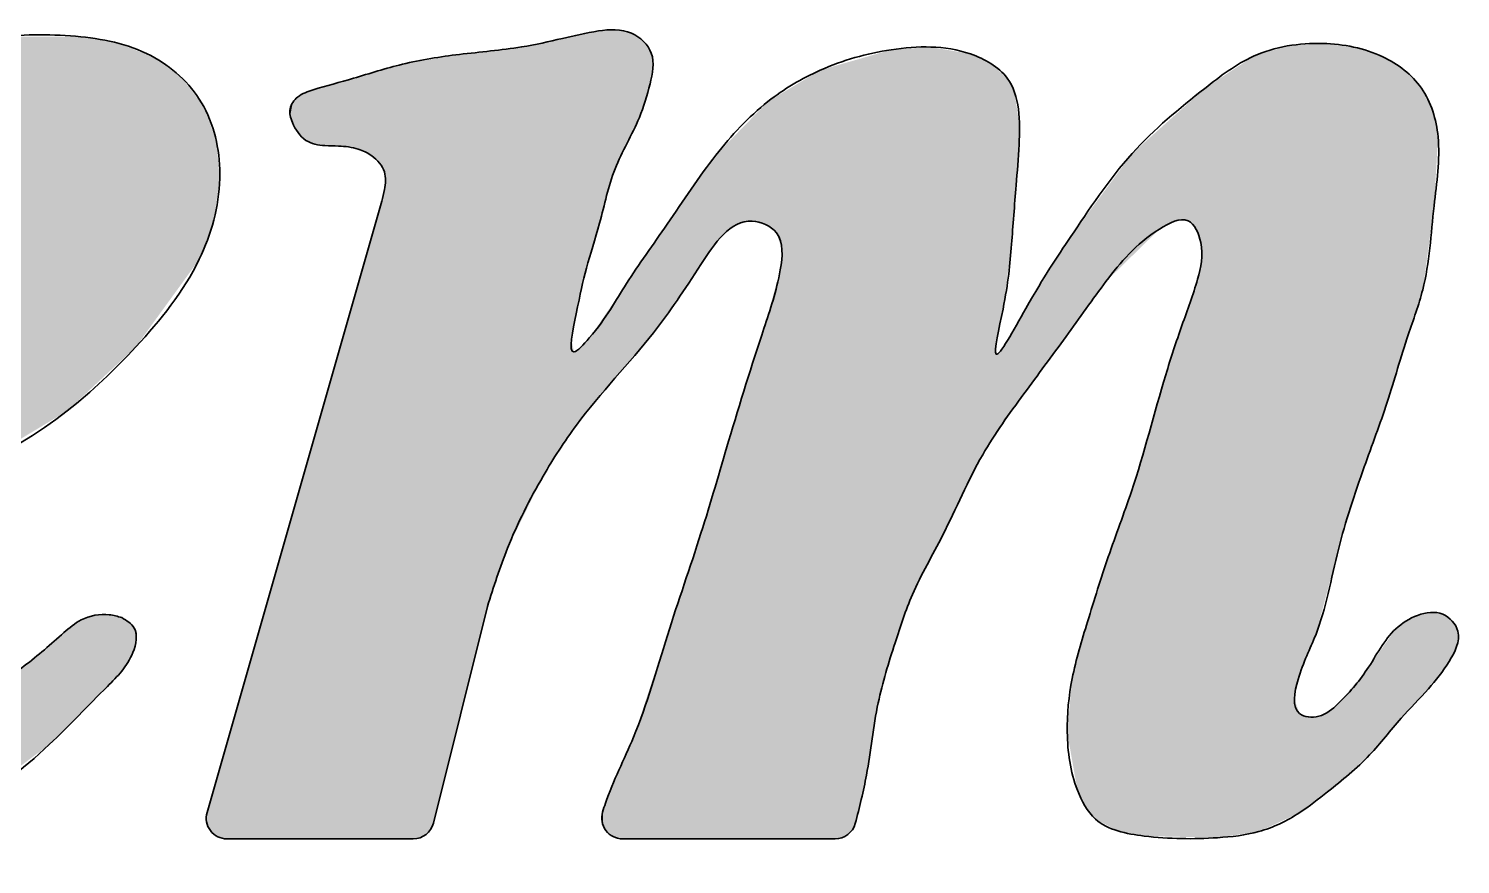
# Model space of a CAD drawing. Extents: x 23 to 417, y 3 to 294.
# Drawn here: x 313.994 to 315.663, y 39.39 to 40.364 of the extents above; entities that cross this region are included whole.
import ezdxf

# ---------------------------------------------------------------- set-up
doc = ezdxf.new("R2010")
doc.units = 0
doc.layers.get('0').update_dxf_attribs({"lineweight": 13})
doc.layers.add('6', color=7, linetype='Continuous', lineweight=13)

# ---------------------------------------------------------------- blocks, each defined once
blk = doc.blocks.new('BLOCK4202')
at = {"color": 6, "lineweight": 5}
for points in [[(313.9585, 40.3546), (313.8684, 40.3393), (313.8912, 40.2527), (313.8733, 40.2448)], [(313.9585, 40.3546), (313.8912, 40.2527), (313.925, 40.2517), (313.9095, 40.2557)], [(313.9585, 40.3546), (313.925, 40.2517), (313.9499, 40.2252), (313.9385, 40.2425)], [(313.9585, 40.3546), (313.9499, 40.2252), (314.0386, 39.9185), (313.9558, 40.2048)], [(313.9585, 40.3546), (314.0386, 39.9185), (314.0543, 40.3546)], [(314.1186, 39.9932), (314.099, 40.3467), (314.0386, 39.9185), (314.0543, 40.3546)], [(314.1186, 39.9932), (314.1926, 40.0952), (314.099, 40.3467), (314.1408, 40.33)], [(313.7664, 40.2973), (313.7717, 40.1459), (313.8684, 40.3393), (313.8332, 40.215)], [(313.8684, 40.3393), (313.8332, 40.215), (313.8733, 40.2448)], [(314.1926, 40.0952), (314.1732, 40.3055), (314.1408, 40.33)], [(313.6684, 40.239), (313.7003, 40.0209), (313.7664, 40.2973)], [(313.7003, 40.0209), (313.7378, 40.0891), (313.7664, 40.2973), (313.7717, 40.1459)], [(314.2094, 40.1409), (314.1976, 40.2732), (314.1926, 40.0952), (314.1732, 40.3055)], [(314.2163, 40.1893), (314.2125, 40.2327), (314.2094, 40.1409), (314.1976, 40.2732)], [(313.6684, 40.239), (313.5668, 40.1493), (313.6075, 39.7965), (313.6039, 39.7823)], [(313.6684, 40.239), (313.6075, 39.7965), (313.6239, 39.8064), (313.6113, 39.8016)], [(313.6684, 40.239), (313.6239, 39.8064), (313.6537, 39.9166), (313.6398, 39.8066)], [(313.6684, 40.239), (313.6537, 39.9166), (313.7003, 40.0209), (313.665, 39.9434)], [(313.9558, 40.2048), (313.955, 40.1364), (314.0386, 39.9185), (313.9267, 40.0524)], [(313.5668, 40.1493), (313.4874, 40.0566), (313.611, 39.3927), (313.5118, 39.4119)], [(313.5668, 40.1493), (313.611, 39.3927), (313.6032, 39.7744), (313.6041, 39.7211)], [(313.5668, 40.1493), (313.6032, 39.7744), (313.6039, 39.7823)], [(313.5118, 39.4119), (313.4874, 40.0566), (313.447, 39.4571), (313.4268, 39.97)], [(314.0386, 39.9185), (313.9267, 40.0524), (313.9255, 39.8503), (313.8819, 39.9864)], [(313.9255, 39.8503), (313.8819, 39.9864), (313.8277, 39.9361)], [(313.447, 39.4571), (313.4268, 39.97), (313.3974, 39.5214), (313.3781, 39.8519)], [(313.7976, 39.8109), (313.9255, 39.8503), (313.7758, 39.9015), (313.8277, 39.9361)], [(313.6398, 39.8066), (313.6531, 39.8902), (313.6537, 39.9166)], [(313.7976, 39.8109), (313.7758, 39.9015), (313.7138, 39.8707), (313.7256, 39.8762)], [(313.6995, 39.8034), (313.6571, 39.8822), (313.6398, 39.8066), (313.6531, 39.8902)], [(313.6783, 39.8654), (313.663, 39.875), (313.6995, 39.8034), (313.6571, 39.8822)], [(313.6899, 39.864), (313.6783, 39.8654), (313.7138, 39.8707), (313.6995, 39.8034)], [(313.7976, 39.8109), (313.7138, 39.8707), (313.6995, 39.8034)], [(313.3974, 39.5214), (313.3781, 39.8519), (313.3633, 39.6023), (313.3612, 39.7639)], [(313.3633, 39.6023), (313.3612, 39.7639), (313.3551, 39.6706)], [(313.615, 39.6615), (313.6041, 39.7211), (313.6393, 39.6076), (313.611, 39.3927)], [(314.0708, 39.6802), (314.0549, 39.6748), (314.0854, 39.5972), (314.0347, 39.6599)], [(314.0876, 39.6808), (314.0708, 39.6802), (314.1021, 39.6151), (314.0854, 39.5972)], [(314.0876, 39.6808), (314.1021, 39.6151), (314.1021, 39.6775)], [(314.1021, 39.6775), (314.1021, 39.6151), (314.1104, 39.672), (314.1151, 39.6367)], [(314.1104, 39.672), (314.1151, 39.6367), (314.1166, 39.6653), (314.119, 39.6517)], [(314.1166, 39.6653), (314.119, 39.6517), (314.1188, 39.6589)], [(314.0854, 39.5972), (314.0347, 39.6599), (314.0177, 39.5295), (313.9886, 39.6211)], [(314.0177, 39.5295), (313.9886, 39.6211), (313.9383, 39.5874)], [(313.7977, 39.4112), (313.6586, 39.5845), (313.611, 39.3927), (313.6393, 39.6076)], [(313.7977, 39.4112), (313.714, 39.5506), (313.6586, 39.5845), (313.6823, 39.5657)], [(313.9153, 39.4533), (314.0177, 39.5295), (313.8922, 39.5605), (313.9383, 39.5874)], [(313.9153, 39.4533), (313.8922, 39.5605), (313.7977, 39.4112), (313.8269, 39.546)], [(313.7977, 39.4112), (313.8269, 39.546), (313.714, 39.5506), (313.7481, 39.5429)]]:
    blk.add_solid(points, dxfattribs=at)
blk = doc.blocks.new('BLOCK4213')
at = {"color": 6, "lineweight": 5}
for points in [[(314.6776, 40.3627), (314.6579, 40.3614), (314.6772, 40.2005), (314.6592, 40.1372)], [(314.6776, 40.3627), (314.6772, 40.2005), (314.6965, 40.3588), (314.7056, 40.2604)], [(314.5684, 40.3428), (314.5519, 39.7584), (314.6158, 40.3526), (314.5935, 39.8424)], [(314.6265, 40.0019), (314.6158, 40.3526), (314.6322, 39.9017), (314.5935, 39.8424)], [(314.6579, 40.3614), (314.6158, 40.3526), (314.6319, 40.0314), (314.6265, 40.0019)], [(314.6579, 40.3614), (314.6319, 40.0314), (314.6592, 40.1372), (314.6438, 40.0847)], [(314.6965, 40.3588), (314.7056, 40.2604), (314.7104, 40.3492), (314.718, 40.2997)], [(314.7104, 40.3492), (314.718, 40.2997), (314.7195, 40.3353), (314.7201, 40.3087)], [(315.461, 40.3438), (315.4693, 39.5826), (315.5024, 40.3467), (315.4735, 39.6053)], [(315.4735, 39.6053), (315.494, 39.6572), (315.5024, 40.3467), (315.5206, 39.7568)], [(315.5024, 40.3467), (315.5206, 39.7568), (315.5383, 40.3426), (315.5507, 39.8533)], [(314.4958, 40.334), (314.4294, 40.3225), (314.444, 39.4196), (314.442, 39.4195)], [(314.4958, 40.334), (314.444, 39.4196), (314.448, 39.4202), (314.446, 39.4198)], [(314.4958, 40.334), (314.448, 39.4202), (314.4518, 39.4216), (314.4499, 39.4208)], [(314.4958, 40.334), (314.4518, 39.4216), (314.4553, 39.4235), (314.4536, 39.4224)], [(314.4958, 40.334), (314.4553, 39.4235), (314.4585, 39.4259), (314.4569, 39.4246)], [(314.4958, 40.334), (314.4585, 39.4259), (314.4612, 39.4289), (314.4599, 39.4274)], [(314.4958, 40.334), (314.4612, 39.4289), (314.4634, 39.4323), (314.4624, 39.4305)], [(314.4958, 40.334), (314.4634, 39.4323), (314.465, 39.436), (314.4643, 39.4341)], [(314.4958, 40.334), (314.465, 39.436), (314.467, 39.4436), (314.4655, 39.4379)], [(314.4958, 40.334), (314.467, 39.4436), (314.5284, 39.6903)], [(314.5684, 40.3428), (314.4958, 40.334), (314.5519, 39.7584), (314.5284, 39.6903)], [(314.7195, 40.3353), (314.7201, 40.3087), (314.7213, 40.3268)], [(314.9991, 40.3394), (314.9165, 40.3156), (314.9358, 39.4196), (314.9338, 39.4195)], [(314.9991, 40.3394), (314.9358, 39.4196), (314.9397, 39.4202), (314.9378, 39.4198)], [(314.9991, 40.3394), (314.9397, 39.4202), (314.9435, 39.4215), (314.9417, 39.4208)], [(314.9991, 40.3394), (314.9435, 39.4215), (314.947, 39.4234), (314.9453, 39.4224)], [(314.9991, 40.3394), (314.947, 39.4234), (314.9501, 39.4258), (314.9486, 39.4245)], [(314.9991, 40.3394), (314.9501, 39.4258), (314.9529, 39.4287), (314.9515, 39.4272)], [(314.9991, 40.3394), (314.9529, 39.4287), (314.955, 39.432), (314.954, 39.4303)], [(314.9991, 40.3394), (314.955, 39.432), (314.9567, 39.4356), (314.9559, 39.4338)], [(314.9991, 40.3394), (314.9567, 39.4356), (314.9704, 39.4938), (314.9573, 39.4375)], [(314.9991, 40.3394), (314.9704, 39.4938), (315.0037, 39.648), (314.9841, 39.5781)], [(314.9991, 40.3394), (315.0037, 39.648), (315.0456, 40.3426)], [(315.0037, 39.648), (315.024, 39.7042), (315.0456, 40.3426), (315.0591, 39.7732)], [(315.0456, 40.3426), (315.0591, 39.7732), (315.0916, 40.3345), (315.1059, 39.8673)], [(315.0916, 40.3345), (315.1059, 39.8673), (315.1155, 40.3233), (315.1215, 39.9846)], [(315.3648, 40.2944), (315.3797, 39.4209), (315.4217, 40.3319), (315.4278, 39.428)], [(315.4217, 40.3319), (315.4278, 39.428), (315.461, 40.3438), (315.4693, 39.5826)], [(315.5383, 40.3426), (315.5507, 39.8533), (315.5723, 40.3312), (315.5774, 39.9286)], [(315.5723, 40.3312), (315.5774, 39.9286), (315.5973, 40.3157), (315.602, 40.0072)], [(314.4294, 40.3225), (314.3722, 40.3061), (314.3937, 40.2156), (314.3778, 40.2236)], [(314.4294, 40.3225), (314.3937, 40.2156), (314.4083, 40.197), (314.4026, 40.2073)], [(314.4294, 40.3225), (314.4083, 40.197), (314.442, 39.4195), (314.4096, 40.1868)], [(314.8555, 40.279), (314.8597, 40.1316), (314.9165, 40.3156), (314.8653, 40.1262)], [(314.9165, 40.3156), (314.8653, 40.1262), (314.8719, 40.106)], [(314.9338, 39.4195), (314.9165, 40.3156), (314.8698, 40.0827), (314.8719, 40.106)], [(315.1155, 40.3233), (315.1215, 39.9846), (315.1343, 40.3065), (315.1228, 40.0036)], [(315.5973, 40.3157), (315.602, 40.0072), (315.6173, 40.2947), (315.6189, 40.0596)], [(314.3722, 40.3061), (314.3253, 40.2928), (314.339, 40.2276), (314.3274, 40.2294)], [(314.3722, 40.3061), (314.339, 40.2276), (314.3778, 40.2236), (314.3549, 40.2271)], [(315.1228, 40.0036), (315.1295, 40.037), (315.1343, 40.3065), (315.1395, 40.1126)], [(315.1343, 40.3065), (315.1395, 40.1126), (315.1431, 40.2896), (315.1448, 40.1814)], [(314.3015, 40.2781), (314.2983, 40.2706), (314.3011, 40.2547), (314.2986, 40.2627)], [(314.3015, 40.2781), (314.3011, 40.2547), (314.3072, 40.2843), (314.3076, 40.2428)], [(314.3253, 40.2928), (314.3072, 40.2843), (314.3169, 40.2337), (314.3076, 40.2428)], [(314.3253, 40.2928), (314.3169, 40.2337), (314.3274, 40.2294)], [(314.8555, 40.279), (314.7948, 40.2167), (314.8191, 40.1358), (314.8035, 40.1241)], [(314.8555, 40.279), (314.8191, 40.1358), (314.8371, 40.1398), (314.8278, 40.139)], [(314.8371, 40.1398), (314.8527, 40.1358), (314.8555, 40.279), (314.8597, 40.1316)], [(315.1431, 40.2896), (315.1448, 40.1814), (315.1488, 40.2496), (315.1483, 40.2289)], [(315.3648, 40.2944), (315.2802, 40.2185), (315.3163, 40.133), (315.312, 40.1304)], [(315.3648, 40.2944), (315.3163, 40.133), (315.3417, 40.1411), (315.3337, 40.1407)], [(315.3648, 40.2944), (315.3417, 40.1411), (315.3548, 40.1301), (315.3453, 40.14)], [(315.3648, 40.2944), (315.3548, 40.1301), (315.3602, 40.1148)], [(315.3602, 40.1148), (315.361, 40.0927), (315.3648, 40.2944), (315.3797, 39.4209)], [(315.6173, 40.2947), (315.6189, 40.0596), (315.6306, 40.2677), (315.6321, 40.1573)], [(315.6306, 40.2677), (315.6321, 40.1573), (315.6367, 40.238)], [(314.8035, 40.1241), (314.7948, 40.2167), (314.7774, 40.0892), (314.738, 40.1359)], [(315.312, 40.1304), (315.2802, 40.2185), (315.2496, 40.0693), (315.2086, 40.1216)], [(314.4053, 40.1628), (314.442, 39.4195), (314.4085, 40.1764), (314.4096, 40.1868)], [(314.4053, 40.1628), (314.2014, 39.4504), (314.2024, 39.4345), (314.2016, 39.4367)], [(314.4053, 40.1628), (314.2024, 39.4345), (314.2046, 39.4303), (314.2034, 39.4323)], [(314.4053, 40.1628), (314.2046, 39.4303), (314.2076, 39.4266), (314.206, 39.4284)], [(314.4053, 40.1628), (314.2076, 39.4266), (314.2113, 39.4236), (314.2094, 39.425)], [(314.4053, 40.1628), (314.2113, 39.4236), (314.2155, 39.4213), (314.2133, 39.4224)], [(314.4053, 40.1628), (314.2155, 39.4213), (314.22, 39.42), (314.2177, 39.4205)], [(314.4053, 40.1628), (314.22, 39.42), (314.2224, 39.4196)], [(314.2224, 39.4196), (314.2248, 39.4195), (314.4053, 40.1628), (314.442, 39.4195)], [(314.7774, 40.0892), (314.738, 40.1359), (314.722, 40.0094), (314.6906, 40.0669)], [(315.2496, 40.0693), (315.2086, 40.1216), (315.203, 40.0052), (315.1561, 40.0377)], [(314.9338, 39.4195), (314.8698, 40.0827), (314.8096, 39.8833), (314.8509, 40.0147)], [(315.3797, 39.4209), (315.361, 40.0927), (315.3382, 40.0181), (315.3564, 40.0719)], [(314.722, 40.0094), (314.6906, 40.0669), (314.6472, 40.0034)], [(315.203, 40.0052), (315.1561, 40.0377), (315.1538, 39.9382), (315.1355, 40.0016)], [(315.3797, 39.4209), (315.3382, 40.0181), (315.2943, 39.4228), (315.3193, 39.9606)], [(314.6265, 40.0019), (314.6322, 39.9017), (314.6293, 39.9873)], [(314.722, 40.0094), (314.6349, 39.9905), (314.6322, 39.9017), (314.631, 39.9878)], [(314.6472, 40.0034), (314.6447, 40.0005), (314.722, 40.0094), (314.6349, 39.9905)], [(315.1538, 39.9382), (315.1355, 40.0016), (315.1269, 39.9886)], [(314.6322, 39.9017), (314.631, 39.9878), (314.6293, 39.9873)], [(315.1538, 39.9382), (315.1215, 39.9846), (315.1059, 39.8673)], [(315.1538, 39.9382), (315.1219, 39.9844), (315.1215, 39.9846), (315.1217, 39.9845)], [(315.1538, 39.9382), (315.1226, 39.9844), (315.1219, 39.9844), (315.1221, 39.9843)], [(315.1538, 39.9382), (315.1269, 39.9886), (315.1226, 39.9844), (315.1237, 39.9851)], [(315.2793, 39.8245), (315.2943, 39.4228), (315.3193, 39.9606)], [(314.9338, 39.4195), (314.8096, 39.8833), (314.7382, 39.6565), (314.7775, 39.7758)], [(315.2523, 39.7483), (315.2634, 39.4288), (315.2793, 39.8245), (315.2943, 39.4228)], [(315.2281, 39.6726), (315.2372, 39.4426), (315.2523, 39.7483), (315.2634, 39.4288)], [(315.5993, 39.6734), (315.6256, 39.5944), (315.6129, 39.6801)], [(315.6278, 39.6835), (315.6129, 39.6801), (315.6497, 39.6264), (315.6256, 39.5944)], [(315.6278, 39.6835), (315.6497, 39.6264), (315.6425, 39.6813)], [(315.6497, 39.6264), (315.6483, 39.6779), (315.6425, 39.6813)], [(315.6546, 39.6349), (315.6534, 39.6732), (315.6497, 39.6264), (315.6483, 39.6779)], [(315.2102, 39.6064), (315.2044, 39.5438), (315.2281, 39.6726), (315.2163, 39.4761)], [(315.2163, 39.4761), (315.225, 39.4578), (315.2281, 39.6726), (315.2372, 39.4426)], [(315.5538, 39.6167), (315.5569, 39.5173), (315.5876, 39.6644), (315.5937, 39.5601)], [(315.5876, 39.6644), (315.5937, 39.5601), (315.5993, 39.6734), (315.6256, 39.5944)], [(315.6604, 39.6527), (315.6597, 39.6616), (315.6546, 39.6349), (315.6534, 39.6732)], [(314.9338, 39.4195), (314.7382, 39.6565), (314.6859, 39.4195), (314.6987, 39.5379)], [(315.5538, 39.6167), (315.52, 39.5769), (315.5569, 39.5173), (315.5098, 39.5682)], [(315.4693, 39.5826), (315.4278, 39.428), (315.4753, 39.5655), (315.4755, 39.45)], [(315.48, 39.563), (315.4753, 39.5655), (315.5079, 39.4743), (315.4755, 39.45)], [(315.48, 39.563), (315.5079, 39.4743), (315.4856, 39.5617)], [(315.5079, 39.4743), (315.4977, 39.5625), (315.4856, 39.5617)], [(315.5569, 39.5173), (315.5098, 39.5682), (315.5079, 39.4743), (315.4977, 39.5625)], [(314.6987, 39.5379), (314.666, 39.461), (314.6682, 39.4272), (314.6664, 39.4293)], [(314.6987, 39.5379), (314.6682, 39.4272), (314.6726, 39.4235), (314.6703, 39.4252)], [(314.6987, 39.5379), (314.6726, 39.4235), (314.6776, 39.421), (314.675, 39.4221)], [(314.6987, 39.5379), (314.6776, 39.421), (314.6831, 39.4197), (314.6803, 39.4202)], [(314.6987, 39.5379), (314.6831, 39.4197), (314.6859, 39.4195)], [(314.6628, 39.4508), (314.6636, 39.4342), (314.666, 39.461), (314.6649, 39.4317)], [(314.666, 39.461), (314.6649, 39.4317), (314.6664, 39.4293)], [(314.2014, 39.4504), (314.2005, 39.4437), (314.201, 39.439), (314.2007, 39.4414)], [(314.2014, 39.4504), (314.201, 39.439), (314.2016, 39.4367)], [(314.6617, 39.4453), (314.662, 39.4396), (314.6621, 39.4481), (314.6627, 39.4369)], [(314.662, 39.4396), (314.6617, 39.4453), (314.6617, 39.4425)], [(314.6621, 39.4481), (314.6627, 39.4369), (314.6628, 39.4508), (314.6636, 39.4342)]]:
    blk.add_solid(points, dxfattribs=at)
blk = doc.blocks.new('BLOCK4235')
at = {"color": 6, "lineweight": 5}
for points in [[(313.9585, 40.3546), (313.8684, 40.3393), (313.8912, 40.2527), (313.8733, 40.2448)], [(313.9585, 40.3546), (313.8912, 40.2527), (313.925, 40.2517), (313.9095, 40.2557)], [(313.9585, 40.3546), (313.925, 40.2517), (313.9499, 40.2252), (313.9385, 40.2425)], [(313.9585, 40.3546), (313.9499, 40.2252), (314.0386, 39.9185), (313.9558, 40.2048)], [(313.9585, 40.3546), (314.0386, 39.9185), (314.0543, 40.3546)], [(314.1186, 39.9932), (314.099, 40.3467), (314.0386, 39.9185), (314.0543, 40.3546)], [(314.1186, 39.9932), (314.1926, 40.0952), (314.099, 40.3467), (314.1408, 40.33)], [(313.7664, 40.2973), (313.7717, 40.1459), (313.8684, 40.3393), (313.8332, 40.215)], [(313.8684, 40.3393), (313.8332, 40.215), (313.8733, 40.2448)], [(314.1926, 40.0952), (314.1732, 40.3055), (314.1408, 40.33)], [(313.6684, 40.239), (313.7003, 40.0209), (313.7664, 40.2973)], [(313.7003, 40.0209), (313.7378, 40.0891), (313.7664, 40.2973), (313.7717, 40.1459)], [(314.2094, 40.1409), (314.1976, 40.2732), (314.1926, 40.0952), (314.1732, 40.3055)], [(314.2163, 40.1893), (314.2125, 40.2327), (314.2094, 40.1409), (314.1976, 40.2732)], [(313.6684, 40.239), (313.5668, 40.1493), (313.6075, 39.7965), (313.6039, 39.7823)], [(313.6684, 40.239), (313.6075, 39.7965), (313.6239, 39.8064), (313.6113, 39.8016)], [(313.6684, 40.239), (313.6239, 39.8064), (313.6537, 39.9166), (313.6398, 39.8066)], [(313.6684, 40.239), (313.6537, 39.9166), (313.7003, 40.0209), (313.665, 39.9434)], [(313.9558, 40.2048), (313.955, 40.1364), (314.0386, 39.9185), (313.9267, 40.0524)], [(313.5668, 40.1493), (313.4874, 40.0566), (313.611, 39.3927), (313.5118, 39.4119)], [(313.5668, 40.1493), (313.611, 39.3927), (313.6032, 39.7744), (313.6041, 39.7211)], [(313.5668, 40.1493), (313.6032, 39.7744), (313.6039, 39.7823)], [(313.5118, 39.4119), (313.4874, 40.0566), (313.447, 39.4571), (313.4268, 39.97)], [(314.0386, 39.9185), (313.9267, 40.0524), (313.9255, 39.8503), (313.8819, 39.9864)], [(313.9255, 39.8503), (313.8819, 39.9864), (313.8277, 39.9361)], [(313.447, 39.4571), (313.4268, 39.97), (313.3974, 39.5214), (313.3781, 39.8519)], [(313.7976, 39.8109), (313.9255, 39.8503), (313.7758, 39.9015), (313.8277, 39.9361)], [(313.6398, 39.8066), (313.6531, 39.8902), (313.6537, 39.9166)], [(313.7976, 39.8109), (313.7758, 39.9015), (313.7138, 39.8707), (313.7256, 39.8762)], [(313.6995, 39.8034), (313.6571, 39.8822), (313.6398, 39.8066), (313.6531, 39.8902)], [(313.6783, 39.8654), (313.663, 39.875), (313.6995, 39.8034), (313.6571, 39.8822)], [(313.6899, 39.864), (313.6783, 39.8654), (313.7138, 39.8707), (313.6995, 39.8034)], [(313.7976, 39.8109), (313.7138, 39.8707), (313.6995, 39.8034)], [(313.3974, 39.5214), (313.3781, 39.8519), (313.3633, 39.6023), (313.3612, 39.7639)], [(313.3633, 39.6023), (313.3612, 39.7639), (313.3551, 39.6706)], [(313.615, 39.6615), (313.6041, 39.7211), (313.6393, 39.6076), (313.611, 39.3927)], [(314.0708, 39.6802), (314.0549, 39.6748), (314.0854, 39.5972), (314.0347, 39.6599)], [(314.0876, 39.6808), (314.0708, 39.6802), (314.1021, 39.6151), (314.0854, 39.5972)], [(314.0876, 39.6808), (314.1021, 39.6151), (314.1021, 39.6775)], [(314.1021, 39.6775), (314.1021, 39.6151), (314.1104, 39.672), (314.1151, 39.6367)], [(314.1104, 39.672), (314.1151, 39.6367), (314.1166, 39.6653), (314.119, 39.6517)], [(314.1166, 39.6653), (314.119, 39.6517), (314.1188, 39.6589)], [(314.0854, 39.5972), (314.0347, 39.6599), (314.0177, 39.5295), (313.9886, 39.6211)], [(314.0177, 39.5295), (313.9886, 39.6211), (313.9383, 39.5874)], [(313.7977, 39.4112), (313.6586, 39.5845), (313.611, 39.3927), (313.6393, 39.6076)], [(313.7977, 39.4112), (313.714, 39.5506), (313.6586, 39.5845), (313.6823, 39.5657)], [(313.9153, 39.4533), (314.0177, 39.5295), (313.8922, 39.5605), (313.9383, 39.5874)], [(313.9153, 39.4533), (313.8922, 39.5605), (313.7977, 39.4112), (313.8269, 39.546)], [(313.7977, 39.4112), (313.8269, 39.546), (313.714, 39.5506), (313.7481, 39.5429)]]:
    blk.add_solid(points, dxfattribs=at)
blk = doc.blocks.new('BLOCK4246')
at = {"color": 6, "lineweight": 5}
for points in [[(314.6776, 40.3627), (314.6592, 40.1372), (314.6579, 40.3614), (314.6438, 40.0847)], [(314.7056, 40.2604), (314.6772, 40.2005), (314.6776, 40.3627), (314.6592, 40.1372)], [(314.6776, 40.3627), (314.6965, 40.3588), (314.7056, 40.2604), (314.7104, 40.3492)], [(314.5684, 40.3428), (314.6158, 40.3526), (314.5519, 39.7584), (314.5935, 39.8424)], [(314.6265, 40.0019), (314.5935, 39.8424), (314.6579, 40.3614), (314.6158, 40.3526)], [(314.6265, 40.0019), (314.6579, 40.3614), (314.6319, 40.0314)], [(314.6579, 40.3614), (314.6438, 40.0847), (314.6319, 40.0314)], [(314.7056, 40.2604), (314.7104, 40.3492), (314.718, 40.2997), (314.7195, 40.3353)], [(315.4693, 39.5826), (315.461, 40.3438), (315.4735, 39.6053), (315.5024, 40.3467)], [(315.5024, 40.3467), (315.494, 39.6572), (315.4735, 39.6053)], [(315.5383, 40.3426), (315.5206, 39.7568), (315.5024, 40.3467), (315.494, 39.6572)], [(314.4958, 40.334), (314.442, 39.4195), (314.4294, 40.3225)], [(314.4958, 40.334), (314.446, 39.4198), (314.442, 39.4195), (314.444, 39.4196)], [(314.4958, 40.334), (314.4499, 39.4208), (314.446, 39.4198), (314.448, 39.4202)], [(314.4958, 40.334), (314.4536, 39.4224), (314.4499, 39.4208), (314.4518, 39.4216)], [(314.4958, 40.334), (314.4569, 39.4246), (314.4536, 39.4224), (314.4553, 39.4235)], [(314.4958, 40.334), (314.4599, 39.4274), (314.4569, 39.4246), (314.4585, 39.4259)], [(314.4958, 40.334), (314.4624, 39.4305), (314.4599, 39.4274), (314.4612, 39.4289)], [(314.4958, 40.334), (314.4643, 39.4341), (314.4624, 39.4305), (314.4634, 39.4323)], [(314.4958, 40.334), (314.4655, 39.4379), (314.4643, 39.4341), (314.465, 39.436)], [(314.4958, 40.334), (314.5284, 39.6903), (314.4655, 39.4379), (314.467, 39.4436)], [(314.5684, 40.3428), (314.5519, 39.7584), (314.4958, 40.334), (314.5284, 39.6903)], [(314.718, 40.2997), (314.7195, 40.3353), (314.7201, 40.3087), (314.7213, 40.3268)], [(314.9991, 40.3394), (314.9338, 39.4195), (314.9165, 40.3156)], [(314.9991, 40.3394), (314.9378, 39.4198), (314.9338, 39.4195), (314.9358, 39.4196)], [(314.9991, 40.3394), (314.9417, 39.4208), (314.9378, 39.4198), (314.9397, 39.4202)], [(314.9991, 40.3394), (314.9453, 39.4224), (314.9417, 39.4208), (314.9435, 39.4215)], [(314.9991, 40.3394), (314.9486, 39.4245), (314.9453, 39.4224), (314.947, 39.4234)], [(314.9991, 40.3394), (314.9515, 39.4272), (314.9486, 39.4245), (314.9501, 39.4258)], [(314.9991, 40.3394), (314.954, 39.4303), (314.9515, 39.4272), (314.9529, 39.4287)], [(314.9991, 40.3394), (314.9559, 39.4338), (314.954, 39.4303), (314.955, 39.432)], [(314.9991, 40.3394), (314.9573, 39.4375), (314.9559, 39.4338), (314.9567, 39.4356)], [(314.9991, 40.3394), (314.9841, 39.5781), (314.9573, 39.4375), (314.9704, 39.4938)], [(314.9991, 40.3394), (315.0456, 40.3426), (314.9841, 39.5781), (315.0037, 39.648)], [(315.0456, 40.3426), (315.024, 39.7042), (315.0037, 39.648)], [(315.0916, 40.3345), (315.0591, 39.7732), (315.0456, 40.3426), (315.024, 39.7042)], [(315.1155, 40.3233), (315.1059, 39.8673), (315.0916, 40.3345), (315.0591, 39.7732)], [(315.3648, 40.2944), (315.4217, 40.3319), (315.361, 40.0927), (315.3797, 39.4209)], [(315.4278, 39.428), (315.3797, 39.4209), (315.461, 40.3438), (315.4217, 40.3319)], [(315.4278, 39.428), (315.461, 40.3438), (315.4755, 39.45), (315.4693, 39.5826)], [(315.5723, 40.3312), (315.5507, 39.8533), (315.5383, 40.3426), (315.5206, 39.7568)], [(315.5973, 40.3157), (315.5774, 39.9286), (315.5723, 40.3312), (315.5507, 39.8533)], [(314.4294, 40.3225), (314.3937, 40.2156), (314.3722, 40.3061), (314.3778, 40.2236)], [(314.4294, 40.3225), (314.4083, 40.197), (314.3937, 40.2156), (314.4026, 40.2073)], [(314.4294, 40.3225), (314.442, 39.4195), (314.4083, 40.197), (314.4096, 40.1868)], [(314.9165, 40.3156), (314.8597, 40.1316), (314.8555, 40.279), (314.8527, 40.1358)], [(314.8719, 40.106), (314.8653, 40.1262), (314.9165, 40.3156), (314.8597, 40.1316)], [(314.9338, 39.4195), (314.8698, 40.0827), (314.9165, 40.3156), (314.8719, 40.106)], [(315.1343, 40.3065), (315.1215, 39.9846), (315.1155, 40.3233), (315.1059, 39.8673)], [(315.6173, 40.2947), (315.602, 40.0072), (315.5973, 40.3157), (315.5774, 39.9286)], [(314.3722, 40.3061), (314.339, 40.2276), (314.3253, 40.2928), (314.3274, 40.2294)], [(314.3722, 40.3061), (314.3778, 40.2236), (314.339, 40.2276), (314.3549, 40.2271)], [(315.1295, 40.037), (315.1228, 40.0036), (315.1343, 40.3065), (315.1215, 39.9846)], [(315.1295, 40.037), (315.1343, 40.3065), (315.1395, 40.1126), (315.1431, 40.2896)], [(314.3015, 40.2781), (314.2986, 40.2627), (314.2983, 40.2706)], [(314.3015, 40.2781), (314.3076, 40.2428), (314.2986, 40.2627), (314.3011, 40.2547)], [(314.3015, 40.2781), (314.3072, 40.2843), (314.3076, 40.2428), (314.3253, 40.2928)], [(314.3076, 40.2428), (314.3253, 40.2928), (314.3169, 40.2337), (314.3274, 40.2294)], [(314.8555, 40.279), (314.8191, 40.1358), (314.7948, 40.2167), (314.8035, 40.1241)], [(314.8555, 40.279), (314.8371, 40.1398), (314.8191, 40.1358), (314.8278, 40.139)], [(314.8555, 40.279), (314.8527, 40.1358), (314.8371, 40.1398)], [(315.1395, 40.1126), (315.1431, 40.2896), (315.1448, 40.1814), (315.1488, 40.2496)], [(315.3648, 40.2944), (315.3163, 40.133), (315.2802, 40.2185), (315.312, 40.1304)], [(315.3648, 40.2944), (315.3417, 40.1411), (315.3163, 40.133), (315.3337, 40.1407)], [(315.3648, 40.2944), (315.3548, 40.1301), (315.3417, 40.1411), (315.3453, 40.14)], [(315.3648, 40.2944), (315.361, 40.0927), (315.3548, 40.1301), (315.3602, 40.1148)], [(315.6306, 40.2677), (315.6189, 40.0596), (315.6173, 40.2947), (315.602, 40.0072)], [(315.6367, 40.238), (315.6321, 40.1573), (315.6306, 40.2677), (315.6189, 40.0596)], [(315.1448, 40.1814), (315.1488, 40.2496), (315.1483, 40.2289)], [(314.722, 40.0094), (314.738, 40.1359), (314.7774, 40.0892), (314.7948, 40.2167)], [(314.7774, 40.0892), (314.7948, 40.2167), (314.8035, 40.1241)], [(315.203, 40.0052), (315.2086, 40.1216), (315.2496, 40.0693), (315.2802, 40.2185)], [(315.2496, 40.0693), (315.2802, 40.2185), (315.312, 40.1304)], [(314.442, 39.4195), (314.4085, 40.1764), (314.4096, 40.1868)], [(314.4053, 40.1628), (314.2023, 39.4346), (314.2014, 39.4504), (314.2015, 39.4369)], [(314.4053, 40.1628), (314.2045, 39.4304), (314.2023, 39.4346), (314.2033, 39.4325)], [(314.4053, 40.1628), (314.2076, 39.4267), (314.2045, 39.4304), (314.2059, 39.4285)], [(314.4053, 40.1628), (314.2112, 39.4236), (314.2076, 39.4267), (314.2093, 39.4251)], [(314.4053, 40.1628), (314.2154, 39.4214), (314.2112, 39.4236), (314.2133, 39.4224)], [(314.4053, 40.1628), (314.22, 39.42), (314.2154, 39.4214), (314.2177, 39.4206)], [(314.4053, 40.1628), (314.2248, 39.4195), (314.22, 39.42), (314.2224, 39.4196)], [(314.442, 39.4195), (314.2248, 39.4195), (314.4085, 40.1764), (314.4053, 40.1628)], [(314.6472, 40.0034), (314.6906, 40.0669), (314.722, 40.0094), (314.738, 40.1359)], [(315.1538, 39.9382), (315.1561, 40.0377), (315.203, 40.0052), (315.2086, 40.1216)], [(314.9338, 39.4195), (314.8096, 39.8833), (314.8698, 40.0827), (314.8509, 40.0147)], [(315.3797, 39.4209), (315.3382, 40.0181), (315.361, 40.0927), (315.3564, 40.0719)], [(315.1269, 39.9886), (315.1355, 40.0016), (315.1538, 39.9382), (315.1561, 40.0377)], [(315.3797, 39.4209), (315.2943, 39.4228), (315.3382, 40.0181), (315.3193, 39.9606)], [(314.6265, 40.0019), (314.6293, 39.9873), (314.5935, 39.8424), (314.6322, 39.9017)], [(314.6322, 39.9017), (314.6349, 39.9905), (314.722, 40.0094), (314.6447, 40.0005)], [(314.722, 40.0094), (314.6447, 40.0005), (314.6472, 40.0034)], [(314.6293, 39.9873), (314.631, 39.9878), (314.6322, 39.9017), (314.6349, 39.9905)], [(315.1538, 39.9382), (315.1059, 39.8673), (315.1217, 39.9845), (315.1215, 39.9846)], [(315.1538, 39.9382), (315.1217, 39.9845), (315.1221, 39.9843), (315.1219, 39.9844)], [(315.1538, 39.9382), (315.1221, 39.9843), (315.1237, 39.9851), (315.1226, 39.9844)], [(315.1538, 39.9382), (315.1237, 39.9851), (315.1269, 39.9886)], [(315.3193, 39.9606), (315.2943, 39.4228), (315.2793, 39.8245), (315.2634, 39.4288)], [(314.9338, 39.4195), (314.7382, 39.6565), (314.8096, 39.8833), (314.7775, 39.7758)], [(315.2793, 39.8245), (315.2634, 39.4288), (315.2523, 39.7483), (315.2372, 39.4426)], [(315.2523, 39.7483), (315.2372, 39.4426), (315.2281, 39.6726), (315.225, 39.4578)], [(315.5993, 39.6734), (315.6129, 39.6801), (315.6256, 39.5944), (315.6278, 39.6835)], [(315.6256, 39.5944), (315.6278, 39.6835), (315.6497, 39.6264), (315.6425, 39.6813)], [(315.6425, 39.6813), (315.6483, 39.6779), (315.6497, 39.6264), (315.6534, 39.6732)], [(315.2163, 39.4761), (315.2044, 39.5438), (315.2281, 39.6726), (315.2102, 39.6064)], [(315.2281, 39.6726), (315.225, 39.4578), (315.2163, 39.4761)], [(315.52, 39.5769), (315.5538, 39.6167), (315.5569, 39.5173), (315.5876, 39.6644)], [(315.5569, 39.5173), (315.5876, 39.6644), (315.5937, 39.5601), (315.5993, 39.6734)], [(315.5937, 39.5601), (315.5993, 39.6734), (315.6256, 39.5944)], [(315.6497, 39.6264), (315.6534, 39.6732), (315.6546, 39.6349), (315.6597, 39.6616)], [(315.6546, 39.6349), (315.6597, 39.6616), (315.6604, 39.6527)], [(314.9338, 39.4195), (314.6859, 39.4195), (314.7382, 39.6565), (314.6987, 39.5379)], [(315.4693, 39.5826), (315.4753, 39.5655), (315.4755, 39.45), (315.48, 39.563)], [(315.4755, 39.45), (315.48, 39.563), (315.5079, 39.4743), (315.4856, 39.5617)], [(315.4856, 39.5617), (315.4977, 39.5625), (315.5079, 39.4743), (315.5098, 39.5682)], [(315.5079, 39.4743), (315.5098, 39.5682), (315.5569, 39.5173), (315.52, 39.5769)], [(314.6987, 39.5379), (314.6664, 39.4293), (314.666, 39.461)], [(314.6987, 39.5379), (314.6703, 39.4252), (314.6664, 39.4293), (314.6682, 39.4272)], [(314.6987, 39.5379), (314.675, 39.4221), (314.6703, 39.4252), (314.6726, 39.4235)], [(314.6987, 39.5379), (314.6803, 39.4202), (314.675, 39.4221), (314.6776, 39.421)], [(314.6987, 39.5379), (314.6859, 39.4195), (314.6803, 39.4202), (314.6831, 39.4197)], [(314.666, 39.461), (314.6636, 39.4342), (314.6628, 39.4508), (314.6627, 39.4369)], [(314.6664, 39.4293), (314.6649, 39.4317), (314.666, 39.461), (314.6636, 39.4342)], [(314.2014, 39.4504), (314.2006, 39.4416), (314.2005, 39.444)], [(314.2014, 39.4504), (314.2015, 39.4369), (314.2006, 39.4416), (314.201, 39.4392)], [(314.6621, 39.4481), (314.662, 39.4396), (314.6617, 39.4425)], [(314.6621, 39.4481), (314.6617, 39.4425), (314.6617, 39.4453)], [(314.6628, 39.4508), (314.6627, 39.4369), (314.6621, 39.4481), (314.662, 39.4396)]]:
    blk.add_solid(points, dxfattribs=at)

msp = doc.modelspace()

# ---------------------------------------------------------------- linework, layer by layer
at = {"layer": '6', "color": 6, "lineweight": 35, "ltscale": 0.018525}
msp.add_line((314.4053, 40.1628), (314.2015, 39.4504), dxfattribs=at)
msp.add_line((314.4053, 40.1628), (314.2015, 39.4504), dxfattribs=at)
at = {"layer": '6', "color": 6, "lineweight": 35, "ltscale": 0.006503}
msp.add_line((314.5284, 39.6903), (314.4656, 39.4379), dxfattribs=at)
msp.add_line((314.5284, 39.6903), (314.4656, 39.4379), dxfattribs=at)
at = {"layer": '6', "color": 6, "lineweight": 35, "ltscale": 0.005431}
msp.add_line((314.2248, 39.4195), (314.442, 39.4195), dxfattribs=at)
msp.add_line((314.2248, 39.4195), (314.442, 39.4195), dxfattribs=at)
at = {"layer": '6', "color": 6, "lineweight": 35, "ltscale": 0.006198}
msp.add_line((314.6859, 39.4195), (314.9338, 39.4195), dxfattribs=at)
msp.add_line((314.6859, 39.4195), (314.9338, 39.4195), dxfattribs=at)
at = {"layer": '6', "color": 6, "lineweight": 35}
for centre, start, end in [((314.2248, 39.4437), 164.0304, 270), ((314.2248, 39.4437), 164.0304, 270), ((314.6859, 39.4437), 162.9969, 270), ((314.6859, 39.4437), 162.9969, 270), ((314.442, 39.4437), 270, 346.0154), ((314.442, 39.4437), 270, 346.0154), ((314.9338, 39.4437), 270, 345.1243), ((314.9338, 39.4437), 270, 345.1243)]:
    msp.add_arc(centre, 0.0242, start, end, dxfattribs=at)
for points, knots in [([(314.3252, 40.2928), (314.3409, 40.2972), (314.3757, 40.3068), (314.4315, 40.3247), (314.4976, 40.3351), (314.5604, 40.3401), (314.6142, 40.352), (314.6558, 40.3623), (314.696, 40.3647), (314.7258, 40.3359), (314.718, 40.297), (314.7046, 40.2522), (314.6734, 40.2017), (314.6617, 40.1412), (314.6421, 40.0824), (314.6347, 40.044), (314.6193, 39.9726), (314.6648, 40.0219), (314.6887, 40.0672), (314.7422, 40.1404), (314.79, 40.2149), (314.849, 40.2787), (314.9197, 40.3208), (315.0006, 40.3434), (315.0788, 40.3453), (315.1495, 40.3056), (315.1496, 40.2378), (315.1442, 40.1752), (315.1392, 40.1072), (315.1346, 40.0546), (315.1107, 39.9545), (315.1689, 40.0629), (315.2091, 40.122), (315.2754, 40.2222), (315.3522, 40.285), (315.4231, 40.3396), (315.4993, 40.3512), (315.5699, 40.3379), (315.6231, 40.2979), (315.6427, 40.2308), (315.6297, 40.1517), (315.6261, 40.0728), (315.5981, 39.9988), (315.5789, 39.929), (315.5477, 39.8467), (315.5182, 39.7577), (315.5026, 39.6682), (315.4738, 39.6154), (315.4641, 39.5628), (315.501, 39.5596), (315.5269, 39.5825), (315.5568, 39.6168), (315.578, 39.6605), (315.6117, 39.6819), (315.6428, 39.6867), (315.6673, 39.6589), (315.6496, 39.6236), (315.625, 39.5924), (315.5905, 39.5585), (315.5568, 39.5135), (315.5143, 39.4794), (315.4731, 39.4465), (315.4298, 39.4255), (315.3671, 39.4189), (315.3041, 39.4194), (315.2376, 39.4323), (315.2098, 39.485), (315.2019, 39.5418), (315.2084, 39.6088), (315.2292, 39.6761), (315.2515, 39.749), (315.2877, 39.8431), (315.3105, 39.935), (315.3373, 40.017), (315.3564, 40.0674), (315.3653, 40.1088), (315.3471, 40.1498), (315.2905, 40.1207), (315.2512, 40.0731), (315.2023, 40.0036), (315.1533, 39.9378), (315.0993, 39.8635), (315.0652, 39.7805), (315.0241, 39.7106), (315.0022, 39.644), (314.9805, 39.5745), (314.9737, 39.5025), (314.9622, 39.4562), (314.9573, 39.4375)], [0, 0, 0, 0, 0.201243, 0.446399, 0.724506, 1.026026, 1.225903, 1.403072, 1.562455, 1.698063, 1.845264, 2.015315, 2.288391, 2.559955, 2.785446, 3.010656, 3.193003, 3.292181, 3.609372, 3.954589, 4.361685, 4.720592, 5.013936, 5.368606, 5.750395, 5.961052, 6.286293, 6.482616, 6.767159, 7.081386, 7.300231, 7.561453, 7.969673, 8.466558, 8.935257, 9.216485, 9.554957, 9.850126, 10.089089, 10.336028, 10.669392, 11.076262, 11.303062, 11.64303, 11.972299, 12.389011, 12.814448, 13.044456, 13.208769, 13.301668, 13.411388, 13.626698, 13.867568, 13.990459, 14.112484, 14.22055, 14.371464, 14.536526, 14.729687, 14.962294, 15.231325, 15.398314, 15.615129, 15.815403, 16.168004, 16.41701, 16.579973, 16.863451, 17.122468, 17.405332, 17.732985, 18.066322, 18.651324, 18.900889, 19.135199, 19.313099, 19.433656, 19.576858, 19.936972, 20.263865, 20.606666, 20.959319, 21.392586, 21.712214, 21.958503, 22.257886, 22.609989, 22.848421, 22.848421, 22.848421, 22.848421]), ([(314.3252, 40.2928), (314.3409, 40.2972), (314.3757, 40.3068), (314.4315, 40.3247), (314.4976, 40.3351), (314.5604, 40.3401), (314.6142, 40.352), (314.6558, 40.3623), (314.696, 40.3647), (314.7258, 40.3359), (314.718, 40.297), (314.7046, 40.2522), (314.6734, 40.2017), (314.6617, 40.1412), (314.6421, 40.0824), (314.6347, 40.044), (314.6193, 39.9726), (314.6648, 40.0219), (314.6887, 40.0672), (314.7422, 40.1404), (314.79, 40.2149), (314.849, 40.2787), (314.9197, 40.3208), (315.0006, 40.3434), (315.0788, 40.3453), (315.1495, 40.3056), (315.1496, 40.2378), (315.1442, 40.1752), (315.1392, 40.1072), (315.1346, 40.0546), (315.1107, 39.9545), (315.1689, 40.0629), (315.2091, 40.122), (315.2754, 40.2222), (315.3522, 40.285), (315.4231, 40.3396), (315.4993, 40.3512), (315.5699, 40.3379), (315.6231, 40.2979), (315.6427, 40.2308), (315.6297, 40.1517), (315.6261, 40.0728), (315.5981, 39.9988), (315.5789, 39.929), (315.5477, 39.8467), (315.5182, 39.7577), (315.5026, 39.6682), (315.4738, 39.6154), (315.4641, 39.5628), (315.501, 39.5596), (315.5269, 39.5825), (315.5568, 39.6168), (315.578, 39.6605), (315.6117, 39.6819), (315.6428, 39.6867), (315.6673, 39.6589), (315.6496, 39.6236), (315.625, 39.5924), (315.5905, 39.5585), (315.5568, 39.5135), (315.5143, 39.4794), (315.4731, 39.4465), (315.4298, 39.4255), (315.3671, 39.4189), (315.3041, 39.4194), (315.2376, 39.4323), (315.2098, 39.485), (315.2019, 39.5418), (315.2084, 39.6088), (315.2292, 39.6761), (315.2515, 39.749), (315.2877, 39.8431), (315.3105, 39.935), (315.3373, 40.017), (315.3564, 40.0674), (315.3653, 40.1088), (315.3471, 40.1498), (315.2905, 40.1207), (315.2512, 40.0731), (315.2023, 40.0036), (315.1533, 39.9378), (315.0993, 39.8635), (315.0652, 39.7805), (315.0241, 39.7106), (315.0022, 39.644), (314.9805, 39.5745), (314.9737, 39.5025), (314.9622, 39.4562), (314.9573, 39.4375)], [0, 0, 0, 0, 0.201243, 0.446399, 0.724506, 1.026026, 1.225903, 1.403072, 1.562455, 1.698063, 1.845264, 2.015315, 2.288391, 2.559955, 2.785446, 3.010656, 3.193003, 3.292181, 3.609372, 3.954589, 4.361685, 4.720592, 5.013936, 5.368606, 5.750395, 5.961052, 6.286293, 6.482616, 6.767159, 7.081386, 7.300231, 7.561453, 7.969673, 8.466558, 8.935257, 9.216485, 9.554957, 9.850126, 10.089089, 10.336028, 10.669392, 11.076262, 11.303062, 11.64303, 11.972299, 12.389011, 12.814448, 13.044456, 13.208769, 13.301668, 13.411388, 13.626698, 13.867568, 13.990459, 14.112484, 14.22055, 14.371464, 14.536526, 14.729687, 14.962294, 15.231325, 15.398314, 15.615129, 15.815403, 16.168004, 16.41701, 16.579973, 16.863451, 17.122468, 17.405332, 17.732985, 18.066322, 18.651324, 18.900889, 19.135199, 19.313099, 19.433656, 19.576858, 19.936972, 20.263865, 20.606666, 20.959319, 21.392586, 21.712214, 21.958503, 22.257886, 22.609989, 22.848421, 22.848421, 22.848421, 22.848421]), ([(314.1021, 39.6775), (314.1079, 39.674), (314.1224, 39.6651), (314.1153, 39.6268), (314.0744, 39.5868), (314.0117, 39.5205), (313.9198, 39.4469), (313.7779, 39.4014), (313.6408, 39.386), (313.4885, 39.4056), (313.4035, 39.4986), (313.3609, 39.595), (313.3524, 39.679), (313.3597, 39.7628), (313.3777, 39.8651), (313.4189, 39.9662), (313.49, 40.0616), (313.5677, 40.1544), (313.66, 40.2387), (313.7644, 40.2982), (313.861, 40.3421), (313.9599, 40.3567), (314.0522, 40.3585), (314.1415, 40.339), (314.2064, 40.2756), (314.2233, 40.1849), (314.1951, 40.0827), (314.1239, 39.9954), (314.0356, 39.9105), (313.9269, 39.8451), (313.8108, 39.8088), (313.7106, 39.801), (313.6529, 39.8066), (313.6063, 39.8075), (313.6016, 39.7637), (313.603, 39.7195), (313.6125, 39.6612), (313.6361, 39.6053), (313.6823, 39.5596), (313.751, 39.5372), (313.8227, 39.5451), (313.8898, 39.5544), (313.9401, 39.5893), (313.9896, 39.6195), (314.0256, 39.6523), (314.0559, 39.6782), (314.0818, 39.6832), (314.0973, 39.6789), (314.1021, 39.6775)], [0, 0, 0, 0, 0.078363, 0.196169, 0.40006, 0.794997, 1.321531, 1.836578, 2.61035, 3.026909, 3.67986, 4.041821, 4.325717, 4.711285, 5.080533, 5.607733, 6.043428, 6.546636, 7.105713, 7.575919, 8.03068, 8.407531, 8.802736, 9.173593, 9.5049, 9.859427, 10.25962, 10.779432, 11.230486, 11.774937, 12.327138, 12.732883, 12.9795, 13.09866, 13.215613, 13.435796, 13.685488, 13.92927, 14.177038, 14.464234, 14.789295, 15.065105, 15.285345, 15.534822, 15.783481, 15.886811, 16.024298, 16.085398, 16.085398, 16.085398, 16.085398]), ([(314.1021, 39.6775), (314.1079, 39.674), (314.1224, 39.6651), (314.1153, 39.6268), (314.0744, 39.5868), (314.0117, 39.5205), (313.9198, 39.4469), (313.7779, 39.4014), (313.6408, 39.386), (313.4885, 39.4056), (313.4035, 39.4986), (313.3609, 39.595), (313.3524, 39.679), (313.3597, 39.7628), (313.3777, 39.8651), (313.4189, 39.9662), (313.49, 40.0616), (313.5677, 40.1544), (313.66, 40.2387), (313.7644, 40.2982), (313.861, 40.3421), (313.9599, 40.3567), (314.0522, 40.3585), (314.1415, 40.339), (314.2064, 40.2756), (314.2233, 40.1849), (314.1951, 40.0827), (314.1239, 39.9954), (314.0356, 39.9105), (313.9269, 39.8451), (313.8108, 39.8088), (313.7106, 39.801), (313.6529, 39.8066), (313.6063, 39.8075), (313.6016, 39.7637), (313.603, 39.7195), (313.6125, 39.6612), (313.6361, 39.6053), (313.6823, 39.5596), (313.751, 39.5372), (313.8227, 39.5451), (313.8898, 39.5544), (313.9401, 39.5893), (313.9896, 39.6195), (314.0256, 39.6523), (314.0559, 39.6782), (314.0818, 39.6832), (314.0973, 39.6789), (314.1021, 39.6775)], [0, 0, 0, 0, 0.078363, 0.196169, 0.40006, 0.794997, 1.321531, 1.836578, 2.61035, 3.026909, 3.67986, 4.041821, 4.325717, 4.711285, 5.080533, 5.607733, 6.043428, 6.546636, 7.105713, 7.575919, 8.03068, 8.407531, 8.802736, 9.173593, 9.5049, 9.859427, 10.25962, 10.779432, 11.230486, 11.774937, 12.327138, 12.732883, 12.9795, 13.09866, 13.215613, 13.435796, 13.685488, 13.92927, 14.177038, 14.464234, 14.789295, 15.065105, 15.285345, 15.534822, 15.783481, 15.886811, 16.024298, 16.085398, 16.085398, 16.085398, 16.085398]), ([(314.3252, 40.2928), (314.3189, 40.2907), (314.3073, 40.2868), (314.2957, 40.271), (314.3016, 40.2511), (314.314, 40.2314), (314.3368, 40.2272), (314.3573, 40.2274), (314.3765, 40.2252), (314.396, 40.2157), (314.4109, 40.1988), (314.4094, 40.1784), (314.4065, 40.1673), (314.4053, 40.1628)], [0, 0, 0, 0, 0.0824815, 0.1494721, 0.2161124, 0.324276, 0.4190175, 0.4847645, 0.5803465, 0.6536231, 0.7512893, 0.835895, 0.8934942, 0.8934942, 0.8934942, 0.8934942]), ([(314.3252, 40.2928), (314.3189, 40.2907), (314.3073, 40.2868), (314.2957, 40.271), (314.3016, 40.2511), (314.314, 40.2314), (314.3368, 40.2272), (314.3573, 40.2274), (314.3765, 40.2252), (314.396, 40.2157), (314.4109, 40.1988), (314.4094, 40.1784), (314.4065, 40.1673), (314.4053, 40.1628)], [0, 0, 0, 0, 0.0824815, 0.1494721, 0.2161124, 0.324276, 0.4190175, 0.4847645, 0.5803465, 0.6536231, 0.7512893, 0.835895, 0.8934942, 0.8934942, 0.8934942, 0.8934942]), ([(314.6627, 39.4508), (314.6638, 39.4542), (314.6734, 39.4841), (314.7073, 39.5495), (314.7368, 39.6572), (314.7773, 39.7713), (314.8115, 39.8912), (314.8438, 39.995), (314.87, 40.0709), (314.8752, 40.1271), (314.8185, 40.152), (314.7709, 40.0793), (314.7176, 39.9978), (314.643, 39.922), (314.5886, 39.8365), (314.5524, 39.7659), (314.5357, 39.7132), (314.5284, 39.6903)], [0.164633, 0.164633, 0.164633, 0.164633, 0.208559, 0.553411, 1.069022, 1.58694, 2.049456, 2.617374, 2.908713, 3.088789, 3.21796, 3.540469, 3.941153, 4.519377, 4.811646, 5.198192, 5.495202, 5.495202, 5.495202, 5.495202]), ([(314.6627, 39.4508), (314.6638, 39.4542), (314.6734, 39.4841), (314.7073, 39.5495), (314.7368, 39.6572), (314.7773, 39.7713), (314.8115, 39.8912), (314.8438, 39.995), (314.87, 40.0709), (314.8752, 40.1271), (314.8185, 40.152), (314.7709, 40.0793), (314.7176, 39.9978), (314.643, 39.922), (314.5886, 39.8365), (314.5524, 39.7659), (314.5357, 39.7132), (314.5284, 39.6903)], [0.164633, 0.164633, 0.164633, 0.164633, 0.208559, 0.553411, 1.069022, 1.58694, 2.049456, 2.617374, 2.908713, 3.088789, 3.21796, 3.540469, 3.941153, 4.519377, 4.811646, 5.198192, 5.495202, 5.495202, 5.495202, 5.495202])]:
    msp.add_open_spline(points, degree=3, knots=knots, dxfattribs=at)

# ---------------------------------------------------------------- block references
at = {"lineweight": 0}
for name in ['BLOCK4213', 'BLOCK4246', 'BLOCK4202', 'BLOCK4235']:
    msp.add_blockref(name, (0, 0), dxfattribs=at)

doc.saveas('drawing.dxf')
